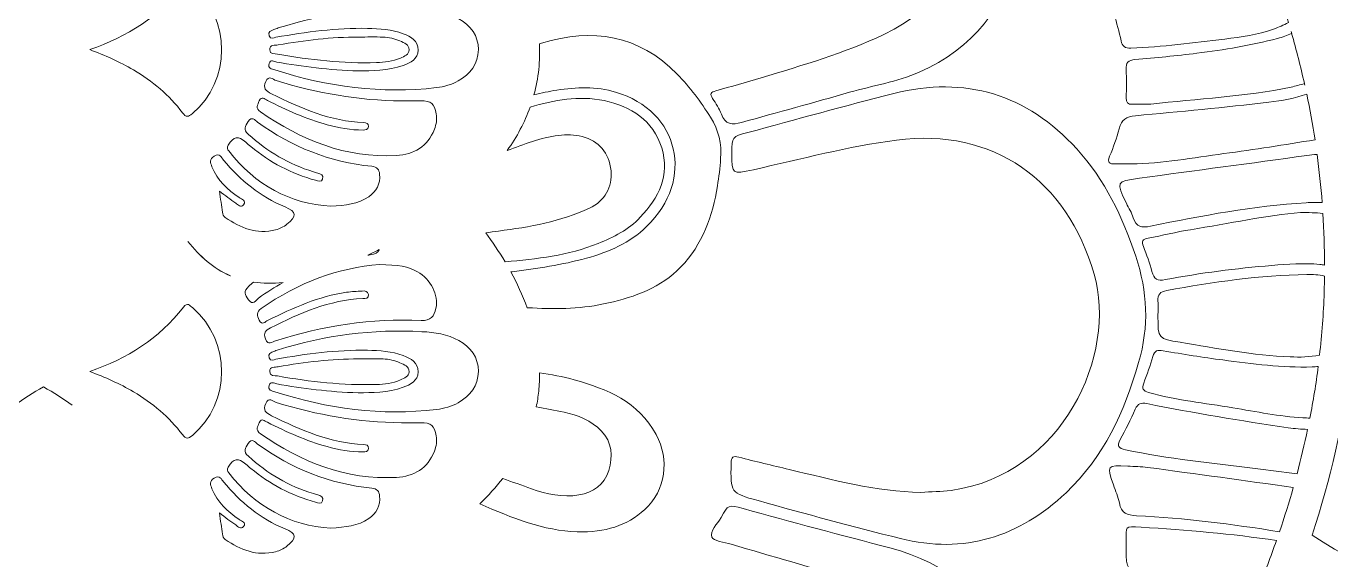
# Model space of a CAD drawing. Extents: x 705 to 2296, y -2914 to -85.
# Drawn here: x 1493.9 to 1983.3, y -933.3 to -733 of the extents above; entities that cross this region are included whole.
import ezdxf

# ---------------------------------------------------------------- set-up
doc = ezdxf.new("R2010")
doc.units = 0
doc.header["$MEASUREMENT"] = 0
doc.layers.add('Layer 1', color=7, linetype='Continuous')

# ---------------------------------------------------------------- blocks, each defined once
blk = doc.blocks.new('block 4')
at = {"layer": 'Layer 1', "lineweight": 0}
for points, knots in [([(2257.73, -639.78), (2234.93, -597.81), (2201.23, -557.75), (2160.32, -523.94), (2075.55, -453.89), (1964.94, -394.11), (1840.32, -350.94), (1840.32, -350.94), (1840.32, -350.93), (1840.32, -350.93), (1839.87, -348.96), (1839.3, -346.94), (1838.61, -344.88), (1837.07, -340.33), (1834.39, -333.76), (1828.95, -329.25), (1828.26, -328.68), (1827.55, -328.14), (1826.81, -327.67), (1826.81, -327.67), (1826.81, -327.67), (1826.79, -327.67), (1828.33, -308.78), (1824.73, -289.41), (1816.02, -270), (1811.57, -260.06), (1804.2, -253.12), (1797.06, -246.39), (1791.32, -240.98), (1785.89, -235.87), (1782.26, -229.5), (1781.17, -227.6), (1780.25, -225.55), (1779.27, -223.36), (1778.01, -220.55), (1776.7, -217.64), (1774.93, -214.81), (1767.88, -203.55), (1756.35, -197.47), (1745.08, -194.23), (1745.08, -194.23), (1743.71, -192.18), (1743.71, -192.18), (1701.28, -127.64), (1637.14, -102.84), (1590.8, -93.4), (1549.91, -85.06), (1516.05, -86.83), (1504.18, -87.86), (1504.14, -87.8), (1504.1, -87.77), (1504.08, -87.73), (1504.08, -87.73), (1503.9, -87.89), (1503.9, -87.89), (1502.32, -88.03), (1501.15, -88.15), (1500.45, -88.23), (1499.74, -88.15), (1498.58, -88.03), (1497.01, -87.89), (1497.01, -87.89), (1496.82, -87.73), (1496.82, -87.73), (1496.8, -87.77), (1496.76, -87.8), (1496.71, -87.86), (1484.84, -86.83), (1450.98, -85.06), (1410.1, -93.4), (1363.76, -102.84), (1299.62, -127.64), (1257.21, -192.15), (1257.21, -192.15), (1255.83, -194.23), (1255.83, -194.23), (1244.54, -197.47), (1233.02, -203.55), (1225.97, -214.81), (1224.2, -217.64), (1222.89, -220.55), (1221.62, -223.36), (1220.64, -225.55), (1219.73, -227.6), (1218.64, -229.5), (1215, -235.87), (1209.57, -240.98), (1203.83, -246.39), (1196.7, -253.12), (1189.33, -260.06), (1184.88, -270), (1176.17, -289.41), (1172.56, -308.78), (1174.1, -327.67), (1174.09, -327.67), (1174.09, -327.67), (1174.09, -327.67), (1173.36, -328.14), (1172.64, -328.67), (1171.94, -329.25), (1166.5, -333.76), (1163.83, -340.32), (1162.29, -344.88), (1161.6, -346.94), (1161.03, -348.96), (1160.57, -350.93), (1160.57, -350.93), (1160.57, -350.94), (1160.57, -350.94), (1035.95, -394.11), (925.34, -453.89), (840.57, -523.94), (799.66, -557.75), (765.97, -597.81), (743.17, -639.78), (717.38, -687.2), (705.23, -736.49), (707.06, -786.23), (708.79, -833.12), (721.42, -881.91), (744.63, -931.23), (776.61, -999.19), (827.22, -1064.83), (895.04, -1126.29), (939.72, -1166.8), (989.19, -1202.25), (1037.03, -1236.53), (1082.37, -1269.03), (1129.25, -1302.64), (1171.8, -1340.38), (1249.39, -1409.16), (1300.81, -1475.62), (1328.95, -1543.41), (1325.12, -1549.46), (1321.54, -1556.29), (1318.88, -1563.69), (1317.48, -1563.6), (1315.91, -1563.52), (1314.31, -1563.52), (1308.44, -1563.52), (1302.01, -1564.61), (1300.28, -1570.4), (1299.79, -1572.07), (1299.76, -1573.62), (1299.72, -1574.99), (1299.72, -1575.32), (1299.71, -1575.65), (1299.7, -1575.96), (1299.52, -1579.67), (1298.15, -1583.63), (1295.64, -1587.72), (1294.69, -1589.27), (1293.66, -1590.81), (1292.59, -1592.31), (1291.91, -1593.27), (1291.2, -1594.21), (1290.48, -1595.15), (1283.23, -1604.54), (1274, -1613.07), (1265.02, -1621.38), (1265.02, -1621.38), (1260.92, -1625.17), (1260.92, -1625.17), (1250.6, -1634.74), (1239.94, -1644.64), (1227.93, -1651.26), (1224.55, -1653.15), (1220.44, -1657.48), (1220.14, -1667.47), (1219.42, -1692.03), (1241.26, -1736.34), (1260.82, -1751.22), (1241.97, -1787.05), (1219.46, -1838.09), (1200.22, -1904.9), (1175.44, -1990.97), (1160.75, -2086.12), (1156.58, -2187.73), (1153.08, -2272.74), (1156.98, -2362.49), (1168.18, -2455.79), (1163.65, -2459.11), (1158.65, -2462.26), (1152.93, -2465.39), (1126.52, -2479.87), (1097.89, -2485.02), (1072.31, -2479.92), (1038.1, -2473.12), (1010.95, -2453.43), (991.61, -2421.39), (954.97, -2360.75), (954.3, -2266.43), (972.57, -2204.62), (992.17, -2138.34), (1031.4, -2072.06), (1096.04, -1996), (1100.49, -1990.76), (1104.99, -1985.54), (1109.5, -1980.33), (1133.88, -1952.07), (1159.09, -1922.85), (1176.92, -1889.25), (1201.05, -1843.72), (1206.63, -1795.65), (1192.18, -1757.38), (1192.18, -1757.38), (1181.68, -1729.58), (1181.68, -1729.58), (1181.68, -1729.58), (1184.11, -1759.19), (1184.11, -1759.19), (1187.04, -1794.94), (1172.43, -1827.44), (1159.67, -1848.41), (1139.55, -1881.48), (1111.42, -1909.63), (1084.2, -1936.84), (1072.99, -1948.07), (1061.38, -1959.69), (1050.51, -1971.48), (986.2, -2041.19), (939.51, -2104.75), (907.75, -2165.78), (865.01, -2247.87), (849.52, -2326.23), (861.72, -2398.68), (881.46, -2516.08), (980.8, -2608.54), (1070.48, -2648.09), (1102.71, -2662.3), (1132.76, -2669.48), (1158.32, -2669.48), (1176.87, -2669.48), (1193.05, -2665.7), (1205.97, -2658.08), (1205.97, -2658.09), (1205.97, -2658.09), (1205.97, -2658.09), (1212.84, -2680.03), (1220.66, -2700.47), (1229.34, -2719.23), (1249.6, -2763), (1275.41, -2799.36), (1306.05, -2827.33), (1339.78, -2858.12), (1383.84, -2881.32), (1437.02, -2896.27), (1479.37, -2908.16), (1526.54, -2914.39), (1574.07, -2914.39), (1577.53, -2914.39), (1581.01, -2914.35), (1584.47, -2914.28), (1715.72, -2911.78), (1847.6, -2857.02), (1946.29, -2764.08), (1983.95, -2728.62), (2013.13, -2688.17), (2030.68, -2647.08), (2050.96, -2599.62), (2056.14, -2551.69), (2046.08, -2504.65), (2026.22, -2411.76), (1963.7, -2334.68), (1870.04, -2287.56), (1788.08, -2246.34), (1690.33, -2231.81), (1599.94, -2247.09), (1606.11, -2235.77), (1612.34, -2224.53), (1618.54, -2213.38), (1637.36, -2179.5), (1656.8, -2144.46), (1673.59, -2108.59), (1710.68, -2029.32), (1732.71, -1958.15), (1740.94, -1891.02), (1746.05, -1849.4), (1747.6, -1797.58), (1735.16, -1750.76), (1754.43, -1736.28), (1775.99, -1693.13), (1775.99, -1668.36), (1775.99, -1667.96), (1775.99, -1667.55), (1775.98, -1667.16), (1775.68, -1657.19), (1771.58, -1652.89), (1768.19, -1651), (1756.19, -1644.4), (1745.52, -1634.53), (1735.2, -1624.98), (1735.2, -1624.98), (1731.1, -1621.2), (1731.1, -1621.2), (1719.8, -1610.79), (1708.12, -1600.03), (1700.47, -1587.65), (1697.96, -1583.57), (1696.6, -1579.62), (1696.43, -1575.92), (1696.41, -1575.61), (1696.4, -1575.29), (1696.4, -1574.97), (1696.37, -1573.59), (1696.32, -1572.04), (1695.83, -1570.37), (1694.11, -1564.66), (1687.76, -1563.55), (1681.94, -1563.52), (1679.29, -1556.2), (1675.74, -1549.42), (1671.94, -1543.41), (1700.08, -1475.62), (1751.51, -1409.16), (1829.1, -1340.38), (1871.64, -1302.64), (1918.53, -1269.03), (1963.87, -1236.53), (2011.71, -1202.25), (2061.18, -1166.8), (2105.86, -1126.29), (2173.67, -1064.83), (2224.28, -999.19), (2256.27, -931.23), (2279.48, -881.91), (2292.11, -833.13), (2293.84, -786.23), (2295.67, -736.49), (2283.52, -687.2), (2257.73, -639.78)], [0, 0, 0, 0, 1, 1, 1, 2, 2, 2, 3, 3, 3, 4, 4, 4, 5, 5, 5, 6, 6, 6, 7, 7, 7, 8, 8, 8, 9, 9, 9, 10, 10, 10, 11, 11, 11, 12, 12, 12, 13, 13, 13, 14, 14, 14, 15, 15, 15, 16, 16, 16, 17, 17, 17, 18, 18, 18, 19, 19, 19, 20, 20, 20, 21, 21, 21, 22, 22, 22, 23, 23, 23, 24, 24, 24, 25, 25, 25, 26, 26, 26, 27, 27, 27, 28, 28, 28, 29, 29, 29, 30, 30, 30, 31, 31, 31, 32, 32, 32, 33, 33, 33, 34, 34, 34, 35, 35, 35, 36, 36, 36, 37, 37, 37, 38, 38, 38, 39, 39, 39, 40, 40, 40, 41, 41, 41, 42, 42, 42, 43, 43, 43, 44, 44, 44, 45, 45, 45, 46, 46, 46, 47, 47, 47, 48, 48, 48, 49, 49, 49, 50, 50, 50, 51, 51, 51, 52, 52, 52, 53, 53, 53, 54, 54, 54, 55, 55, 55, 56, 56, 56, 57, 57, 57, 58, 58, 58, 59, 59, 59, 60, 60, 60, 61, 61, 61, 62, 62, 62, 63, 63, 63, 64, 64, 64, 65, 65, 65, 66, 66, 66, 67, 67, 67, 68, 68, 68, 69, 69, 69, 70, 70, 70, 71, 71, 71, 72, 72, 72, 73, 73, 73, 74, 74, 74, 75, 75, 75, 76, 76, 76, 77, 77, 77, 78, 78, 78, 79, 79, 79, 80, 80, 80, 81, 81, 81, 82, 82, 82, 83, 83, 83, 84, 84, 84, 85, 85, 85, 86, 86, 86, 87, 87, 87, 88, 88, 88, 89, 89, 89, 90, 90, 90, 91, 91, 91, 92, 92, 92, 93, 93, 93, 94, 94, 94, 95, 95, 95, 96, 96, 96, 97, 97, 97, 98, 98, 98, 99, 99, 99, 100, 100, 100, 101, 101, 101, 102, 102, 102, 103, 103, 103, 104, 104, 104, 105, 105, 105, 106, 106, 106, 107, 107, 107, 108, 108, 108, 109, 109, 109, 110, 110, 110, 110]), ([(1751.44, -760.16), (1750.32, -758.46), (1750.71, -757.82), (1752.62, -757.29), (1758.3, -755.74), (1763.94, -754.03), (1769.6, -752.36), (1785.2, -747.74), (1800.76, -743.16), (1815.6, -736.2), (1859.15, -715.79), (1862.42, -657.29), (1833.58, -631.63), (1830.76, -629.12), (1828.11, -626.42), (1825.23, -623.98), (1813.86, -614.33), (1800.65, -609.82), (1785.78, -610.02), (1768.26, -610.25), (1753.2, -616.34), (1740.14, -628.07), (1726.8, -640.06), (1713.46, -652.04), (1700.39, -664.33), (1697.86, -666.7), (1696.85, -666.38), (1695.48, -663.47), (1694.19, -660.7), (1692.56, -658.07), (1690.88, -655.51), (1689.82, -653.91), (1690.13, -653.07), (1691.7, -652.2), (1693.98, -650.92), (1695.83, -649.08), (1697.73, -647.3), (1711.4, -634.44), (1724.19, -620.67), (1737.86, -607.85), (1754.24, -592.48), (1773.65, -586.65), (1795.96, -591.43), (1817.14, -595.98), (1834.47, -607.08), (1849.22, -622.51), (1858.16, -631.85), (1863.86, -643.01), (1866.36, -655.71), (1867.94, -663.83), (1868.81, -672.04), (1869.24, -680.29), (1869.54, -688.61), (1868.58, -696.78), (1866.48, -704.82), (1861.01, -725.8), (1849.19, -741.49), (1828.95, -750.3), (1820.55, -753.95), (1811.53, -755.34), (1802.81, -757.86), (1789.33, -761.74), (1775.78, -765.37), (1762.26, -769.18), (1758.82, -770.14), (1756.15, -770.02), (1754.72, -766.02), (1753.98, -763.94), (1752.67, -762.03), (1751.44, -760.16)], [0, 0, 0, 0, 1, 1, 1, 2, 2, 2, 3, 3, 3, 4, 4, 4, 5, 5, 5, 6, 6, 6, 7, 7, 7, 8, 8, 8, 9, 9, 9, 10, 10, 10, 11, 11, 11, 12, 12, 12, 13, 13, 13, 14, 14, 14, 15, 15, 15, 16, 16, 16, 17, 17, 17, 18, 18, 18, 19, 19, 19, 20, 20, 20, 21, 21, 21, 22, 22, 22, 23, 23, 23, 23]), ([(1961.82, -734.14), (1955.9, -736.27), (1949.69, -737.16), (1943.49, -737.86), (1931.77, -739.21), (1920.09, -740.88), (1908.29, -741.27), (1906.13, -741.34), (1905.1, -740.66), (1904.64, -738.49), (1903.94, -735.15), (1903.04, -731.83), (1901.98, -728.59), (1901.2, -726.17), (1901.89, -724.99), (1904.2, -724), (1915.15, -719.34), (1926.05, -714.53), (1936.98, -709.8), (1943.57, -706.93), (1950.24, -704.3), (1957.44, -703.63), (1959.72, -709.21), (1961.85, -714.86), (1963.81, -720.55), (1963.81, -720.55), (1964.07, -721.74), (1964.07, -721.74), (1964.12, -721.73), (1964.17, -721.72), (1964.21, -721.7), (1965.34, -725.01), (1966.39, -728.34), (1967.4, -731.68), (1965.62, -732.63), (1963.75, -733.44), (1961.82, -734.14)], [0, 0, 0, 0, 1, 1, 1, 2, 2, 2, 3, 3, 3, 4, 4, 4, 5, 5, 5, 6, 6, 6, 7, 7, 7, 8, 8, 8, 9, 9, 9, 10, 10, 10, 11, 11, 11, 12, 12, 12, 12]), ([(1552.92, -717.72), (1554.46, -715.72), (1555.33, -717.05), (1556.42, -717.97), (1570.91, -730.27), (1570.83, -753.57), (1556.31, -765.84), (1554.77, -767.14), (1553.92, -767.29), (1552.6, -765.53), (1547.6, -758.89), (1541.32, -753.69), (1534.22, -749.44), (1529.06, -746.35), (1523.55, -744.04), (1517.84, -741.82), (1531.86, -736.94), (1543.88, -729.47), (1552.92, -717.72)], [0, 0, 0, 0, 1, 1, 1, 2, 2, 2, 3, 3, 3, 4, 4, 4, 5, 5, 5, 6, 6, 6, 6]), ([(1656.02, -753.54), (1653.5, -754.94), (1650.73, -755.78), (1647.9, -756.11), (1627.18, -758.52), (1606.99, -755.8), (1587.23, -749.43), (1586.12, -749.09), (1584.51, -748.88), (1585.07, -747.03), (1585.63, -745.26), (1587, -746.33), (1587.95, -746.5), (1597.72, -748.24), (1607.55, -749.48), (1618.55, -749.83), (1623.53, -749.78), (1629.59, -749.83), (1635.39, -747.76), (1638.17, -746.78), (1640.86, -745.29), (1640.97, -742), (1641.09, -738.47), (1638.26, -736.95), (1635.4, -735.88), (1631.07, -734.27), (1626.51, -733.93), (1621.94, -733.86), (1610.38, -733.67), (1598.99, -735.21), (1587.63, -737.21), (1586.76, -737.37), (1585.58, -738.25), (1585.06, -736.65), (1584.55, -735.04), (1585.81, -734.75), (1586.86, -734.32), (1587.39, -734.09), (1587.91, -733.89), (1588.46, -733.72), (1606.04, -728.23), (1624.03, -725.87), (1642.43, -726.89), (1647.22, -727.16), (1652.01, -727.81), (1656.27, -730.25), (1660.72, -732.78), (1663.58, -736.52), (1663.57, -741.8), (1663.57, -747.2), (1660.61, -750.97), (1656.02, -753.54)], [0, 0, 0, 0, 1, 1, 1, 2, 2, 2, 3, 3, 3, 4, 4, 4, 5, 5, 5, 6, 6, 6, 7, 7, 7, 8, 8, 8, 9, 9, 9, 10, 10, 10, 11, 11, 11, 12, 12, 12, 13, 13, 13, 14, 14, 14, 15, 15, 15, 16, 16, 16, 17, 17, 17, 17]), ([(1686.44, -739.67), (1686.73, -739.59), (1687.01, -739.49), (1687.29, -739.4), (1706.46, -733.66), (1723.69, -736.2), (1738.14, -751.03), (1742.94, -755.96), (1747.01, -761.42), (1750.67, -767.23), (1753.69, -772.02), (1754.87, -777.21), (1754.43, -782.77), (1754.17, -786.18), (1753.81, -789.59), (1753.25, -792.96), (1751.36, -804.31), (1747.69, -814.93), (1739.48, -823.4), (1732.05, -831.08), (1722.42, -834.58), (1712.32, -836.9), (1702.95, -839.06), (1693.39, -839.27), (1683.83, -838.76), (1683.83, -838.76), (1681.89, -838.76), (1681.89, -838.76), (1680.16, -834), (1678.06, -829.48), (1675.75, -825.24), (1675.93, -825.22), (1676.11, -825.21), (1676.29, -825.18), (1685.64, -823.96), (1694.95, -822.59), (1704.08, -820.11), (1712.54, -817.81), (1720.32, -814.35), (1726.67, -808.22), (1744.9, -790.58), (1738.96, -764.85), (1715.06, -757.77), (1707.77, -755.61), (1700.36, -755.9), (1692.95, -757.04), (1690.05, -757.5), (1687.21, -758.11), (1684.42, -758.85), (1685.27, -755.71), (1685.88, -752.51), (1686.21, -749.24), (1686.55, -746.01), (1686.59, -742.81), (1686.44, -739.67)], [0, 0, 0, 0, 1, 1, 1, 2, 2, 2, 3, 3, 3, 4, 4, 4, 5, 5, 5, 6, 6, 6, 7, 7, 7, 8, 8, 8, 9, 9, 9, 10, 10, 10, 11, 11, 11, 12, 12, 12, 13, 13, 13, 14, 14, 14, 15, 15, 15, 16, 16, 16, 17, 17, 17, 18, 18, 18, 18]), ([(1585.32, -741.9), (1585.28, -739.82), (1587.29, -740.28), (1588.43, -740.08), (1598.41, -738.29), (1608.48, -737.14), (1618.64, -737.11), (1621.71, -737.11), (1624.79, -737.06), (1627.86, -737.13), (1630.04, -737.18), (1632.15, -737.68), (1634.15, -738.57), (1635.7, -739.27), (1637.64, -739.9), (1637.61, -741.9), (1637.57, -743.71), (1635.76, -744.34), (1634.31, -744.99), (1631.45, -746.31), (1628.38, -746.59), (1625.31, -746.7), (1612.83, -747.12), (1600.51, -745.65), (1588.26, -743.53), (1587.17, -743.34), (1585.37, -743.72), (1585.32, -741.9)], [0, 0, 0, 0, 1, 1, 1, 2, 2, 2, 3, 3, 3, 4, 4, 4, 5, 5, 5, 6, 6, 6, 7, 7, 7, 8, 8, 8, 9, 9, 9, 9]), ([(1968.39, -735.01), (1968.47, -735.26), (1968.55, -735.51), (1968.62, -735.76), (1968.62, -735.76), (1968.6, -735.76), (1968.6, -735.76), (1970.39, -741.98), (1971.99, -748.24), (1973.4, -754.55), (1973.4, -754.55), (1973.41, -754.55), (1973.41, -754.55), (1973.46, -754.75), (1973.51, -754.97), (1973.54, -755.17), (1973.5, -754.96), (1973.45, -754.75), (1973.4, -754.55), (1971.79, -755.06), (1970.16, -755.54), (1968.43, -755.9), (1951.09, -759.56), (1933.34, -760.19), (1915.75, -762.31), (1913.51, -762.31), (1911.26, -762.21), (1909.03, -762.34), (1907.17, -762.45), (1906.52, -761.72), (1906.55, -759.91), (1906.62, -756.36), (1906.75, -752.81), (1906.52, -749.29), (1906.34, -746.65), (1907.36, -745.82), (1909.85, -745.6), (1917.6, -744.91), (1925.36, -744.15), (1933.07, -743.2), (1943.26, -741.95), (1953.38, -740.25), (1963.32, -737.62), (1965.19, -737.13), (1966.95, -736.51), (1968.6, -735.76), (1968.53, -735.51), (1968.46, -735.26), (1968.39, -735.01)], [0, 0, 0, 0, 1, 1, 1, 2, 2, 2, 3, 3, 3, 4, 4, 4, 5, 5, 5, 6, 6, 6, 7, 7, 7, 8, 8, 8, 9, 9, 9, 10, 10, 10, 11, 11, 11, 12, 12, 12, 13, 13, 13, 14, 14, 14, 15, 15, 15, 16, 16, 16, 16]), ([(1647.1, -771.7), (1644.59, -778.23), (1639.38, -781.19), (1632.81, -781.56), (1613.77, -782.61), (1597.17, -775.8), (1581.83, -765.17), (1579.86, -763.81), (1580.77, -762.5), (1581.4, -761.08), (1582.27, -759.08), (1583.44, -760.41), (1584.43, -760.9), (1591.68, -764.48), (1599, -767.91), (1606.85, -770.01), (1611.25, -771.21), (1615.72, -772.03), (1620.32, -772.02), (1621.25, -772.02), (1622.23, -771.91), (1622.37, -770.72), (1622.53, -769.4), (1621.55, -769.27), (1620.59, -769.23), (1608.09, -768.74), (1596.98, -763.84), (1586, -758.42), (1583.83, -757.34), (1582.68, -756.36), (1583.81, -753.82), (1584.97, -751.26), (1586.54, -753.06), (1587.75, -753.43), (1603.07, -758.19), (1618.7, -760.93), (1634.75, -761.08), (1637.15, -761.08), (1639.54, -761.1), (1641.94, -761.06), (1645.8, -761.02), (1647.13, -762.11), (1647.76, -765.99), (1648.07, -767.95), (1647.82, -769.85), (1647.1, -771.7)], [0, 0, 0, 0, 1, 1, 1, 2, 2, 2, 3, 3, 3, 4, 4, 4, 5, 5, 5, 6, 6, 6, 7, 7, 7, 8, 8, 8, 9, 9, 9, 10, 10, 10, 11, 11, 11, 12, 12, 12, 13, 13, 13, 14, 14, 14, 15, 15, 15, 15]), ([(1821.84, -925.28), (1803.99, -920.82), (1786.23, -916.03), (1768.51, -911.07), (1758.06, -908.15), (1758.14, -908.09), (1758.38, -897.03), (1758.43, -894.75), (1758.98, -894.15), (1761.23, -894.75), (1767.51, -896.38), (1773.83, -897.86), (1780.14, -899.36), (1796.43, -903.2), (1812.61, -907.75), (1829.56, -907.96), (1833.33, -907.73), (1837.13, -907.74), (1840.85, -907.22), (1882.95, -901.35), (1903.19, -856.11), (1894.54, -826.09), (1884.36, -790.82), (1856.82, -771.05), (1820.41, -775.81), (1802.29, -778.17), (1784.56, -782.89), (1766.73, -786.91), (1758.68, -788.72), (1758.69, -788.77), (1758.68, -780.61), (1758.68, -774.61), (1758.66, -774.55), (1764.68, -772.92), (1782.9, -768.01), (1801.07, -762.91), (1819.37, -758.32), (1846.3, -751.54), (1869.23, -758.54), (1888, -779.09), (1898.63, -790.75), (1905.19, -804.54), (1910.14, -819.38), (1914.58, -832.7), (1915.19, -845.64), (1911.22, -859.28), (1905.85, -877.75), (1898.24, -894.68), (1884, -908.08), (1866.29, -924.74), (1845.87, -931.29), (1821.84, -925.28)], [0, 0, 0, 0, 1, 1, 1, 2, 2, 2, 3, 3, 3, 4, 4, 4, 5, 5, 5, 6, 6, 6, 7, 7, 7, 8, 8, 8, 9, 9, 9, 10, 10, 10, 11, 11, 11, 12, 12, 12, 13, 13, 13, 14, 14, 14, 15, 15, 15, 16, 16, 16, 17, 17, 17, 17]), ([(1943.22, -780.86), (1931.67, -782.48), (1920.14, -784.52), (1908.44, -784.72), (1906.43, -784.72), (1904.43, -784.68), (1902.42, -784.74), (1900.25, -784.8), (1899.38, -784.25), (1900.35, -781.86), (1901.73, -778.48), (1903.04, -775.04), (1903.92, -771.5), (1904.76, -768.06), (1906.64, -766.97), (1910.06, -766.65), (1926.75, -765.13), (1943.42, -763.47), (1960.07, -761.59), (1965.1, -761.02), (1969.85, -760.01), (1974.27, -758.56), (1975.45, -764.23), (1976.5, -769.93), (1977.37, -775.66), (1966.03, -777.59), (1954.62, -779.25), (1943.22, -780.86)], [0, 0, 0, 0, 1, 1, 1, 2, 2, 2, 3, 3, 3, 4, 4, 4, 5, 5, 5, 6, 6, 6, 7, 7, 7, 8, 8, 8, 9, 9, 9, 9]), ([(1671.08, -809.91), (1682.8, -808.41), (1694.43, -806.37), (1705.27, -801.33), (1711.02, -798.66), (1713.95, -793.43), (1713.32, -787.3), (1712.63, -780.54), (1708.81, -776), (1702.47, -774.46), (1699.57, -773.76), (1696.65, -773.7), (1693.68, -774.03), (1686.9, -774.8), (1680.66, -777.37), (1674.36, -779.71), (1678.08, -774.51), (1680.96, -769.07), (1682.98, -763.43), (1692.03, -760.77), (1701.26, -758.96), (1710.72, -760.97), (1720.86, -763.12), (1729.07, -768.33), (1732.33, -778.71), (1735.55, -788.97), (1731.2, -797.41), (1724.31, -804.74), (1719.94, -809.4), (1714.33, -812.2), (1708.5, -814.56), (1697.26, -819.12), (1685.45, -820.34), (1673.61, -821.48), (1671.26, -817.55), (1668.79, -813.89), (1666.34, -810.61), (1666.34, -810.61), (1666.35, -810.61), (1666.35, -810.61), (1667.92, -810.35), (1669.5, -810.11), (1671.08, -809.91)], [0, 0, 0, 0, 1, 1, 1, 2, 2, 2, 3, 3, 3, 4, 4, 4, 5, 5, 5, 6, 6, 6, 7, 7, 7, 8, 8, 8, 9, 9, 9, 10, 10, 10, 11, 11, 11, 12, 12, 12, 13, 13, 13, 14, 14, 14, 14]), ([(1622.45, -797.05), (1618.42, -799.85), (1613.76, -800.21), (1608.2, -800.6), (1592.85, -799.7), (1579.93, -792.6), (1569.99, -779.87), (1569.46, -779.19), (1569.19, -778.63), (1569.74, -777.74), (1571.83, -774.37), (1573.48, -774.06), (1576.38, -776.62), (1576.98, -777.15), (1577.58, -777.67), (1578.19, -778.19), (1585.38, -784.16), (1593.5, -788.4), (1602.52, -790.88), (1603.45, -791.13), (1604.68, -791.74), (1605.17, -790.39), (1605.71, -788.89), (1604.46, -788.47), (1603.33, -788.14), (1602.78, -787.97), (1602.23, -787.85), (1601.68, -787.67), (1592.52, -784.83), (1584.47, -780.09), (1577.32, -773.66), (1575.22, -771.79), (1576.07, -770.59), (1577.24, -768.84), (1578.68, -766.7), (1579.71, -768.25), (1580.79, -769.05), (1593.58, -778.36), (1607.8, -784.02), (1623.56, -785.62), (1625.59, -785.83), (1626.38, -786.79), (1626.55, -788.6), (1626.88, -792.24), (1625.41, -795), (1622.45, -797.05)], [0, 0, 0, 0, 1, 1, 1, 2, 2, 2, 3, 3, 3, 4, 4, 4, 5, 5, 5, 6, 6, 6, 7, 7, 7, 8, 8, 8, 9, 9, 9, 10, 10, 10, 11, 11, 11, 12, 12, 12, 13, 13, 13, 14, 14, 14, 15, 15, 15, 15]), ([(1567.97, -783.27), (1574.35, -790.87), (1581.82, -797.02), (1591.05, -800.88), (1595.43, -802.72), (1595.62, -804.33), (1591.79, -807.34), (1590.51, -808.35), (1589.09, -809.07), (1587.54, -809.47), (1580.44, -811.25), (1574.36, -808.75), (1568.65, -804.85), (1567.94, -804.37), (1567.68, -803.66), (1567.57, -802.82), (1567.25, -800.35), (1566.87, -797.9), (1566.44, -794.9), (1568.75, -796.63), (1570.61, -798.1), (1572.56, -799.42), (1573.42, -800.01), (1574.59, -801.28), (1575.51, -800.04), (1576.69, -798.46), (1574.84, -798), (1573.89, -797.38), (1569.46, -794.42), (1565.76, -790.83), (1563.66, -785.81), (1563.03, -784.27), (1562.57, -783.01), (1564.54, -781.81), (1566.68, -780.5), (1567.15, -782.31), (1567.97, -783.27)], [0, 0, 0, 0, 1, 1, 1, 2, 2, 2, 3, 3, 3, 4, 4, 4, 5, 5, 5, 6, 6, 6, 7, 7, 7, 8, 8, 8, 9, 9, 9, 10, 10, 10, 11, 11, 11, 12, 12, 12, 12]), ([(1909.2, -804.93), (1908.62, -803.04), (1907.49, -801.31), (1906.61, -799.51), (1902.7, -791.44), (1902.69, -791.33), (1911.5, -790.1), (1932.42, -787.21), (1953.36, -784.48), (1974.27, -781.57), (1975.57, -781.38), (1976.87, -781.24), (1978.15, -781.13), (1978.96, -787.15), (1979.59, -793.18), (1980.06, -799.26), (1978.09, -799.16), (1976.1, -799.17), (1974.07, -799.29), (1954.35, -800.48), (1934.98, -804.15), (1915.67, -808.1), (1912.39, -808.76), (1910.29, -808.44), (1909.2, -804.93)], [0, 0, 0, 0, 1, 1, 1, 2, 2, 2, 3, 3, 3, 4, 4, 4, 5, 5, 5, 6, 6, 6, 7, 7, 7, 8, 8, 8, 8]), ([(1979.24, -822.47), (1973.22, -821.8), (1967.21, -822.34), (1961.21, -822.83), (1947.8, -823.94), (1934.46, -825.63), (1921.25, -828.15), (1918.35, -828.7), (1916.93, -828.02), (1916.19, -825.1), (1915.38, -821.91), (1914.2, -818.81), (1913.02, -815.73), (1912.29, -813.83), (1912.66, -812.94), (1914.74, -812.56), (1920.08, -811.57), (1925.36, -810.28), (1930.7, -809.41), (1945.14, -807.08), (1959.44, -803.96), (1971.99, -803), (1974.9, -802.94), (1977.68, -803.04), (1980.33, -803.29), (1980.74, -809.74), (1980.93, -816.22), (1980.93, -822.71), (1980.38, -822.62), (1979.81, -822.54), (1979.24, -822.47)], [0, 0, 0, 0, 1, 1, 1, 2, 2, 2, 3, 3, 3, 4, 4, 4, 5, 5, 5, 6, 6, 6, 7, 7, 7, 8, 8, 8, 9, 9, 9, 10, 10, 10, 10]), ([(1570.55, -826.68), (1570.54, -826.7), (1570.53, -826.7), (1570.52, -826.71), (1564.08, -823.96), (1559.03, -819.39), (1554.66, -813.82), (1559.05, -819.38), (1564.11, -823.94), (1570.55, -826.68)], [0, 0, 0, 0, 1, 1, 1, 2, 2, 2, 3, 3, 3, 3]), ([(1626.31, -816.89), (1626.31, -816.89), (1626.31, -816.89), (1626.31, -816.9), (1625.87, -818.02), (1624.9, -818.68), (1623.05, -818.87), (1622.72, -818.91), (1622.38, -818.94), (1622.06, -818.99), (1623.46, -818.32), (1624.86, -817.62), (1626.31, -816.89)], [0, 0, 0, 0, 1, 1, 1, 2, 2, 2, 3, 3, 3, 4, 4, 4, 4]), ([(2146.97, -958.51), (2138.66, -959.03), (2129.78, -959.38), (2120.53, -959.43), (2078.42, -959.61), (2020.23, -953.46), (1976.29, -923.99), (1983.2, -902.99), (1987.96, -881.96), (1990.55, -861.01), (2005.81, -864.97), (2021.52, -866.65), (2037.11, -866.65), (2077.38, -866.65), (2116.98, -855.57), (2146.86, -844.28), (2170.34, -835.42), (2190.28, -825.63), (2204.42, -818.03), (2194.92, -866.53), (2174.41, -914.73), (2146.97, -958.51)], [0, 0, 0, 0, 1, 1, 1, 2, 2, 2, 3, 3, 3, 4, 4, 4, 5, 5, 5, 6, 6, 6, 7, 7, 7, 7]), ([(1583.71, -850.36), (1582.91, -848.11), (1583.63, -847.17), (1585.62, -846.19), (1596.61, -840.8), (1607.67, -835.73), (1620.21, -835.25), (1621.22, -835.22), (1622.49, -835.23), (1622.33, -833.72), (1622.2, -832.35), (1621, -832.36), (1619.96, -832.42), (1618.03, -832.53), (1616.08, -832.6), (1614.17, -832.89), (1603.64, -834.4), (1594.09, -838.72), (1584.68, -843.4), (1583.67, -843.91), (1582.43, -845.5), (1581.35, -843.3), (1580.54, -841.65), (1580.18, -840.37), (1582.14, -838.99), (1595.96, -829.19), (1611.25, -823.62), (1626.44, -822.51), (1633.2, -822.46), (1637.56, -823.38), (1640.73, -825.16), (1645.71, -827.94), (1648.79, -834.01), (1647.66, -838.91), (1647, -841.82), (1645.73, -843.61), (1642.1, -843.46), (1623.47, -842.65), (1605.31, -845.46), (1587.53, -851.07), (1586.3, -851.46), (1584.69, -853.12), (1583.71, -850.36)], [0, 0, 0, 0, 1, 1, 1, 2, 2, 2, 3, 3, 3, 4, 4, 4, 5, 5, 5, 6, 6, 6, 7, 7, 7, 8, 8, 8, 9, 9, 9, 10, 10, 10, 11, 11, 11, 12, 12, 12, 13, 13, 13, 14, 14, 14, 14]), ([(1968.09, -857.13), (1954.16, -856.64), (1940.51, -853.88), (1926.8, -851.66), (1918.47, -850.31), (1918.47, -850.27), (1918.47, -841.85), (1918.47, -839.96), (1918.63, -838.07), (1918.44, -836.21), (1918.2, -833.64), (1919.38, -832.65), (1921.74, -832.22), (1939.14, -829.03), (1956.61, -826.49), (1974.34, -826.21), (1976.56, -826.17), (1978.78, -826.33), (1980.93, -826.8), (1980.91, -828.88), (1980.87, -830.97), (1980.8, -833.04), (1980.55, -840.86), (1979.96, -848.69), (1979.08, -856.51), (1975.46, -857.2), (1971.78, -857.26), (1968.09, -857.13)], [0, 0, 0, 0, 1, 1, 1, 2, 2, 2, 3, 3, 3, 4, 4, 4, 5, 5, 5, 6, 6, 6, 7, 7, 7, 8, 8, 8, 9, 9, 9, 9]), ([(1577.33, -835.69), (1575.95, -833.85), (1575.31, -832.52), (1577.49, -830.59), (1578.06, -830.07), (1578.64, -829.58), (1579.23, -829.09), (1579.23, -829.09), (1579.24, -829.08), (1579.24, -829.08), (1582.71, -829.58), (1586.41, -829.64), (1590.4, -829.21), (1587.22, -830.96), (1584.16, -832.92), (1581.15, -835.08), (1580.12, -835.84), (1579.08, -838.02), (1577.33, -835.69)], [0, 0, 0, 0, 1, 1, 1, 2, 2, 2, 3, 3, 3, 4, 4, 4, 5, 5, 5, 6, 6, 6, 6]), ([(1552.92, -838.5), (1554.46, -836.49), (1555.33, -837.83), (1556.42, -838.75), (1570.91, -851.05), (1570.83, -874.35), (1556.31, -886.61), (1554.77, -887.91), (1553.92, -888.07), (1552.6, -886.3), (1547.6, -879.67), (1541.32, -874.47), (1534.22, -870.22), (1529.06, -867.13), (1523.55, -864.82), (1517.84, -862.6), (1531.86, -857.72), (1543.88, -850.25), (1552.92, -838.5)], [0, 0, 0, 0, 1, 1, 1, 2, 2, 2, 3, 3, 3, 4, 4, 4, 5, 5, 5, 6, 6, 6, 6]), ([(1656.02, -874.31), (1653.5, -875.72), (1650.73, -876.56), (1647.9, -876.89), (1627.18, -879.3), (1606.99, -876.58), (1587.23, -870.21), (1586.12, -869.86), (1584.51, -869.66), (1585.07, -867.81), (1585.63, -866.03), (1587, -867.11), (1587.95, -867.27), (1597.72, -869.02), (1607.55, -870.26), (1618.55, -870.6), (1623.53, -870.55), (1629.59, -870.6), (1635.39, -868.54), (1638.17, -867.56), (1640.86, -866.07), (1640.97, -862.78), (1641.09, -859.24), (1638.26, -857.73), (1635.4, -856.65), (1631.07, -855.04), (1626.51, -854.71), (1621.94, -854.64), (1610.38, -854.45), (1598.99, -855.99), (1587.63, -857.99), (1586.76, -858.15), (1585.58, -859.03), (1585.06, -857.43), (1584.55, -855.82), (1585.81, -855.52), (1586.86, -855.09), (1587.39, -854.87), (1587.91, -854.66), (1588.46, -854.5), (1606.04, -849.01), (1624.03, -846.64), (1642.43, -847.67), (1647.22, -847.93), (1652.01, -848.59), (1656.27, -851.02), (1660.72, -853.55), (1663.58, -857.3), (1663.57, -862.57), (1663.57, -867.98), (1660.61, -871.75), (1656.02, -874.31)], [0, 0, 0, 0, 1, 1, 1, 2, 2, 2, 3, 3, 3, 4, 4, 4, 5, 5, 5, 6, 6, 6, 7, 7, 7, 8, 8, 8, 9, 9, 9, 10, 10, 10, 11, 11, 11, 12, 12, 12, 13, 13, 13, 14, 14, 14, 15, 15, 15, 16, 16, 16, 17, 17, 17, 17]), ([(1972.84, -880), (1964, -879.44), (1955.3, -877.69), (1946.58, -876.23), (1936.01, -874.47), (1925.3, -873.45), (1914.94, -870.44), (1912.9, -869.85), (1912.25, -869.12), (1913.11, -867), (1914.43, -863.73), (1915.58, -860.37), (1916.55, -856.97), (1917.19, -854.71), (1918.34, -854.47), (1920.45, -854.83), (1927.88, -856.12), (1935.33, -857.35), (1942.82, -858.29), (1953.93, -859.69), (1965.06, -861.27), (1976.3, -860.9), (1977.08, -860.87), (1977.84, -860.81), (1978.58, -860.74), (1977.76, -867.18), (1976.72, -873.63), (1975.45, -880.09), (1974.58, -880.06), (1973.72, -880.06), (1972.84, -880)], [0, 0, 0, 0, 1, 1, 1, 2, 2, 2, 3, 3, 3, 4, 4, 4, 5, 5, 5, 6, 6, 6, 7, 7, 7, 8, 8, 8, 9, 9, 9, 10, 10, 10, 10]), ([(1585.32, -862.68), (1585.28, -860.59), (1587.29, -861.06), (1588.43, -860.85), (1598.41, -859.06), (1608.48, -857.92), (1618.64, -857.88), (1621.71, -857.88), (1624.79, -857.84), (1627.86, -857.91), (1630.04, -857.96), (1632.15, -858.46), (1634.15, -859.35), (1635.7, -860.04), (1637.64, -860.68), (1637.61, -862.68), (1637.57, -864.48), (1635.76, -865.11), (1634.31, -865.77), (1631.45, -867.08), (1628.38, -867.37), (1625.31, -867.48), (1612.83, -867.89), (1600.51, -866.43), (1588.26, -864.3), (1587.17, -864.11), (1585.37, -864.49), (1585.32, -862.68)], [0, 0, 0, 0, 1, 1, 1, 2, 2, 2, 3, 3, 3, 4, 4, 4, 5, 5, 5, 6, 6, 6, 7, 7, 7, 8, 8, 8, 9, 9, 9, 9]), ([(1672.72, -902.71), (1676.32, -904.04), (1679.92, -905.37), (1683.53, -906.66), (1689.23, -908.71), (1695.16, -909.94), (1701.26, -908.94), (1706.65, -908.05), (1710.75, -905.14), (1712.45, -899.81), (1714.14, -894.46), (1713.76, -889.13), (1709.68, -884.91), (1705.91, -881.02), (1700.91, -878.92), (1695.7, -877.88), (1692.24, -877.2), (1688.77, -876.53), (1685.29, -875.89), (1685.69, -873.95), (1686.01, -872), (1686.21, -870.02), (1686.45, -867.69), (1686.53, -865.4), (1686.52, -863.12), (1690.89, -863.72), (1695.23, -864.51), (1699.5, -865.72), (1711.98, -869.28), (1723.58, -873.8), (1730.24, -886.3), (1735.31, -895.81), (1733.97, -907.07), (1725.95, -914.41), (1719.24, -920.57), (1711.18, -922.99), (1700.61, -922.82), (1688.17, -922.3), (1676.15, -917.6), (1664.14, -912.24), (1667.34, -909.15), (1670.2, -905.98), (1672.72, -902.71)], [0, 0, 0, 0, 1, 1, 1, 2, 2, 2, 3, 3, 3, 4, 4, 4, 5, 5, 5, 6, 6, 6, 7, 7, 7, 8, 8, 8, 9, 9, 9, 10, 10, 10, 11, 11, 11, 12, 12, 12, 13, 13, 13, 14, 14, 14, 14]), ([(1500.45, -868.41), (1496.52, -870.51), (1492.97, -872.81), (1489.72, -875.26), (1492.97, -872.8), (1496.52, -870.49), (1500.45, -868.39), (1504.37, -870.49), (1507.93, -872.8), (1511.17, -875.26), (1507.93, -872.81), (1504.37, -870.51), (1500.45, -868.41)], [0, 0, 0, 0, 1, 1, 1, 2, 2, 2, 3, 3, 3, 4, 4, 4, 4]), ([(1647.1, -892.47), (1644.59, -899.01), (1639.38, -901.97), (1632.81, -902.34), (1613.77, -903.39), (1597.17, -896.58), (1581.83, -885.95), (1579.86, -884.59), (1580.77, -883.27), (1581.4, -881.85), (1582.27, -879.86), (1583.44, -881.18), (1584.43, -881.67), (1591.68, -885.25), (1599, -888.69), (1606.85, -890.79), (1611.25, -891.98), (1615.72, -892.81), (1620.32, -892.79), (1621.25, -892.79), (1622.23, -892.69), (1622.37, -891.49), (1622.53, -890.18), (1621.55, -890.05), (1620.59, -890), (1608.09, -889.51), (1596.98, -884.62), (1586, -879.19), (1583.83, -878.12), (1582.68, -877.14), (1583.81, -874.6), (1584.97, -872.03), (1586.54, -873.84), (1587.75, -874.21), (1603.07, -878.97), (1618.7, -881.71), (1634.75, -881.85), (1637.15, -881.85), (1639.54, -881.88), (1641.94, -881.84), (1645.8, -881.79), (1647.13, -882.89), (1647.76, -886.77), (1648.07, -888.73), (1647.82, -890.62), (1647.1, -892.47)], [0, 0, 0, 0, 1, 1, 1, 2, 2, 2, 3, 3, 3, 4, 4, 4, 5, 5, 5, 6, 6, 6, 7, 7, 7, 8, 8, 8, 9, 9, 9, 10, 10, 10, 11, 11, 11, 12, 12, 12, 13, 13, 13, 14, 14, 14, 15, 15, 15, 15]), ([(1954.97, -899.01), (1938.69, -897.02), (1922.37, -895.41), (1906.3, -891.96), (1903.71, -891.4), (1902.85, -890.74), (1904.31, -888.14), (1906.37, -884.43), (1908.25, -880.61), (1909.98, -876.75), (1910.93, -874.61), (1912.04, -874.21), (1914.34, -874.67), (1931.93, -878.15), (1949.61, -881.16), (1967.35, -883.71), (1969.81, -884.06), (1972.23, -884.26), (1974.61, -884.32), (1973.44, -889.86), (1972.12, -895.39), (1970.64, -900.95), (1965.41, -900.37), (1960.19, -899.65), (1954.97, -899.01)], [0, 0, 0, 0, 1, 1, 1, 2, 2, 2, 3, 3, 3, 4, 4, 4, 5, 5, 5, 6, 6, 6, 7, 7, 7, 8, 8, 8, 8]), ([(1622.45, -917.82), (1618.42, -920.63), (1613.76, -920.99), (1608.2, -921.38), (1592.85, -920.47), (1579.93, -913.37), (1569.99, -900.64), (1569.46, -899.96), (1569.19, -899.4), (1569.74, -898.52), (1571.83, -895.14), (1573.48, -894.83), (1576.38, -897.4), (1576.98, -897.92), (1577.58, -898.45), (1578.19, -898.96), (1585.38, -904.94), (1593.5, -909.17), (1602.52, -911.66), (1603.45, -911.91), (1604.68, -912.52), (1605.17, -911.17), (1605.71, -909.66), (1604.46, -909.25), (1603.33, -908.91), (1602.78, -908.75), (1602.23, -908.63), (1601.68, -908.45), (1592.52, -905.61), (1584.47, -900.87), (1577.32, -894.44), (1575.22, -892.57), (1576.07, -891.36), (1577.24, -889.62), (1578.68, -887.47), (1579.71, -889.02), (1580.79, -889.82), (1593.58, -899.14), (1607.8, -904.8), (1623.56, -906.39), (1625.59, -906.61), (1626.38, -907.56), (1626.55, -909.38), (1626.88, -913.02), (1625.41, -915.77), (1622.45, -917.82)], [0, 0, 0, 0, 1, 1, 1, 2, 2, 2, 3, 3, 3, 4, 4, 4, 5, 5, 5, 6, 6, 6, 7, 7, 7, 8, 8, 8, 9, 9, 9, 10, 10, 10, 11, 11, 11, 12, 12, 12, 13, 13, 13, 14, 14, 14, 15, 15, 15, 15]), ([(1910.41, -916.73), (1906.97, -916.56), (1904.61, -915.81), (1904, -911.92), (1903.63, -909.62), (1902.54, -907.44), (1901.78, -905.2), (1899.26, -897.82), (1899.26, -897.82), (1907.16, -898.13), (1909.64, -898.28), (1912.14, -898.27), (1914.58, -898.6), (1932.8, -901.1), (1951.03, -903.51), (1969.22, -906.16), (1967.65, -911.68), (1965.93, -917.22), (1964.05, -922.76), (1946.28, -919.88), (1928.42, -917.56), (1910.41, -916.73)], [0, 0, 0, 0, 1, 1, 1, 2, 2, 2, 3, 3, 3, 4, 4, 4, 5, 5, 5, 6, 6, 6, 7, 7, 7, 7]), ([(1591.05, -921.65), (1595.43, -923.49), (1595.62, -925.1), (1591.79, -928.12), (1590.51, -929.12), (1589.09, -929.85), (1587.54, -930.24), (1580.44, -932.02), (1574.36, -929.53), (1568.65, -925.63), (1567.94, -925.15), (1567.68, -924.43), (1567.57, -923.6), (1567.25, -921.13), (1566.87, -918.67), (1566.44, -915.68), (1568.75, -917.41), (1570.61, -918.87), (1572.56, -920.2), (1573.42, -920.78), (1574.59, -922.06), (1575.51, -920.82), (1576.69, -919.23), (1574.84, -918.78), (1573.89, -918.16), (1569.46, -915.2), (1565.76, -911.61), (1563.66, -906.59), (1563.03, -905.05), (1562.57, -903.78), (1564.54, -902.59), (1566.68, -901.28), (1567.15, -903.09), (1567.97, -904.04), (1574.35, -911.64), (1581.82, -917.8), (1591.05, -921.65)], [0, 0, 0, 0, 1, 1, 1, 2, 2, 2, 3, 3, 3, 4, 4, 4, 5, 5, 5, 6, 6, 6, 7, 7, 7, 8, 8, 8, 9, 9, 9, 10, 10, 10, 11, 11, 11, 12, 12, 12, 12]), ([(1701.58, -1019.83), (1715.2, -1033.24), (1728.92, -1046.55), (1744.1, -1058.26), (1760.68, -1071.05), (1779.43, -1076.47), (1799.68, -1071.47), (1823.16, -1065.67), (1840.86, -1052.13), (1848.05, -1027.68), (1849.06, -1024.3), (1849.84, -1020.84), (1850.63, -1017.39), (1854.27, -1001.58), (1851.79, -986.81), (1843.58, -972.78), (1834.37, -957.02), (1820.04, -948.03), (1803.7, -941.56), (1788.96, -935.72), (1773.53, -932.12), (1758.45, -927.41), (1755.88, -926.59), (1751.77, -926.33), (1751.13, -924.72), (1750.22, -922.47), (1753.28, -919.86), (1754.61, -917.42), (1757.27, -912.55), (1757.36, -912.56), (1762.83, -914.07), (1781.15, -919.11), (1799.51, -923.96), (1817.87, -928.79), (1839.54, -934.5), (1855.15, -947.57), (1863.57, -968.57), (1867.78, -979.09), (1869.36, -990.17), (1869.55, -1001.29), (1869.38, -1014.82), (1866.56, -1027.71), (1862.72, -1040.39), (1861.62, -1044.02), (1859.99, -1047.48), (1857.62, -1050.46), (1844.37, -1067.21), (1828.62, -1080.61), (1808.28, -1088.29), (1778.93, -1099.39), (1750.16, -1091.26), (1731.59, -1069.23), (1729.84, -1067.15), (1727.85, -1065.29), (1725.92, -1063.38), (1715.17, -1052.77), (1704.43, -1042.14), (1693.6, -1031.63), (1691.22, -1029.32), (1690.25, -1027.28), (1692.7, -1024.45), (1693.69, -1023.32), (1694.3, -1021.85), (1695.08, -1020.53), (1697.73, -1015.97), (1697.69, -1016), (1701.58, -1019.83)], [0, 0, 0, 0, 1, 1, 1, 2, 2, 2, 3, 3, 3, 4, 4, 4, 5, 5, 5, 6, 6, 6, 7, 7, 7, 8, 8, 8, 9, 9, 9, 10, 10, 10, 11, 11, 11, 12, 12, 12, 13, 13, 13, 14, 14, 14, 15, 15, 15, 16, 16, 16, 17, 17, 17, 18, 18, 18, 19, 19, 19, 20, 20, 20, 21, 21, 21, 22, 22, 22, 22]), ([(1914.44, -937.83), (1906.58, -937.15), (1906.58, -937.12), (1906.58, -929.17), (1906.58, -928.22), (1906.55, -927.27), (1906.58, -926.33), (1906.7, -920.64), (1905.57, -920.56), (1912.14, -921), (1929.11, -922.14), (1946.11, -923.44), (1962.91, -926.06), (1960.81, -932.01), (1958.55, -937.98), (1956.09, -943.97), (1942.31, -941.32), (1928.46, -939.05), (1914.44, -937.83)], [0, 0, 0, 0, 1, 1, 1, 2, 2, 2, 3, 3, 3, 4, 4, 4, 5, 5, 5, 6, 6, 6, 6])]:
    blk.add_open_spline(points, degree=3, knots=knots, dxfattribs=at)
blk = doc.blocks.new('block 3')
at = {"layer": 'Layer 1'}
blk.add_blockref('block 4', (0, 0), dxfattribs=at)
blk = doc.blocks.new('block 2')
at = {"layer": 'Layer 1'}
blk.add_blockref('block 3', (0, 0), dxfattribs=at)

msp = doc.modelspace()

# ---------------------------------------------------------------- block references
at = {"layer": 'Layer 1'}
msp.add_blockref('block 2', (0, 0), dxfattribs=at)

doc.saveas('drawing.dxf')
